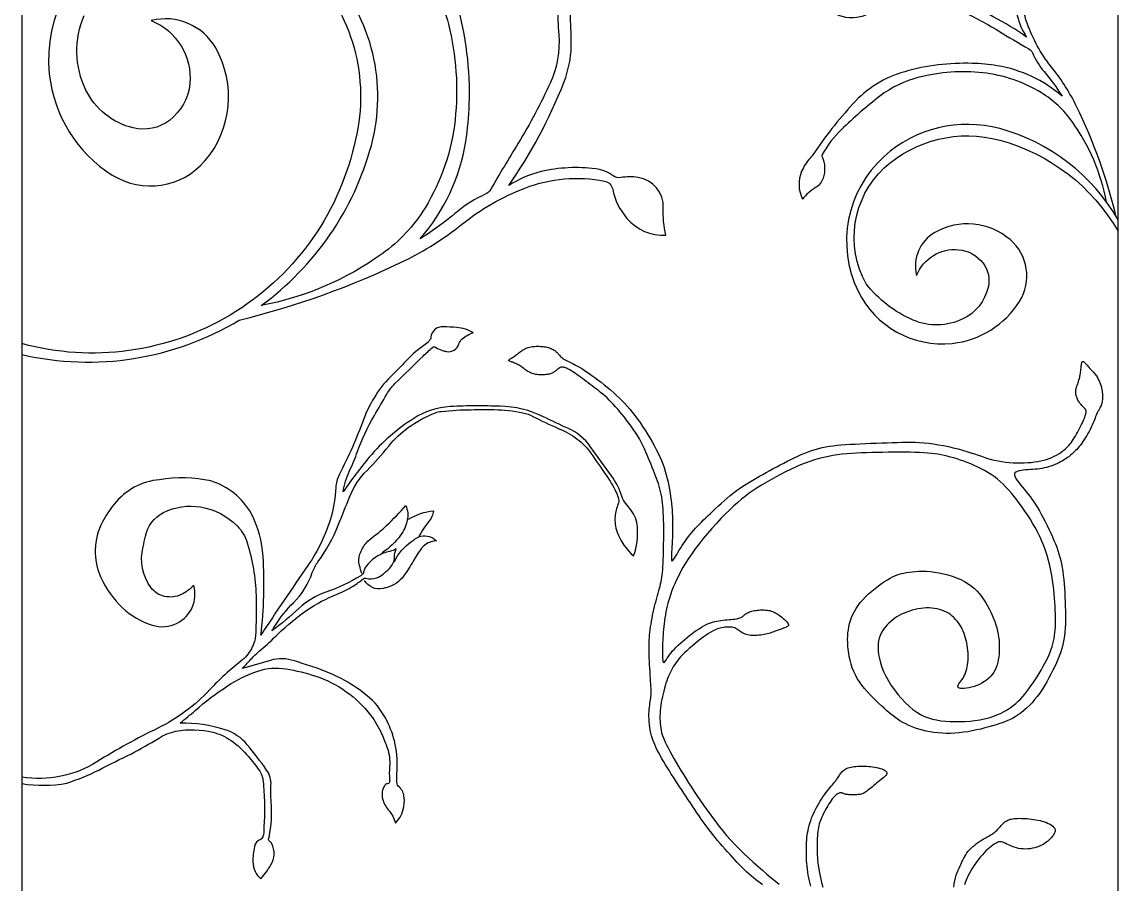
# Model space of a CAD drawing. Header units: millimetres. Extents: x 14385 to 129787, y 107826 to 186798.
# Drawn here: x 30829 to 31529, y 118406 to 118956 of the extents above; entities that cross this region are included whole.
import ezdxf

# ---------------------------------------------------------------- set-up
doc = ezdxf.new("R2010")
doc.units = ezdxf.units.MM
doc.header["$LTSCALE"] = 1000

msp = doc.modelspace()

# ---------------------------------------------------------------- linework, layer by layer
at = {"color": 252, "ltscale": 0.1}
msp.add_lwpolyline([(31528.71, 119784.86), (30828.71, 119784.86), (30828.71, 117984.86), (31528.71, 117984.86)], close=True, dxfattribs=at)
for points in [[(31166.17, 119041.51, 0.211052), (31158.59, 119014.36, 0.163418), (31169.96, 118991.85, -0.235293), (31172.46, 118984.53, 0.053568), (31171.53, 118948.2, -0.127609), (31166.22, 118917.72, -0.030886), (31145.6, 118878.89, 0.007179), (31128.2, 118849.57, -0.160302), (31124.55, 118846.29, 0.071697), (31106.64, 118835.14, -0.034706), (31083.01, 118817.88, 0.139456), (31112.1, 118879.93, 0.03279), (31114.41, 118903.99, 0.076492), (31106.45, 118968.63, 0.140957), (31075.59, 119018.36, 0.035244), (31026.79, 119056.63, -0.038664), (31023.67, 119059.11, 0.086672), (31011.02, 119067.33, 0.221831), (30984.21, 119066.44)], [(30967.54, 118765.96, 0.053703), (31073.17, 118803.99, 0.056036), (31109.36, 118826.92, -0.077374), (31149.97, 118850.3, -0.141553), (31200.73, 118854.71, -0.302668), (31205.98, 118849.49, 0.127658), (31215.08, 118830.86, 0.234006), (31240.01, 118820.25, -0.071904), (31238.28, 118837.58, 0.383441), (31222.23, 118857.07, 0.080891), (31211.13, 118856.95, -0.206571), (31206.24, 118858.12, 0.129923), (31195.16, 118862.59, 0.088731), (31160.22, 118860.77, 0.090902), (31139.64, 118851.83, 0.05805), (31174.75, 118917.64, 0.101313), (31179.53, 118945.1, 0.011371), (31177.49, 118983.82, -0.176456), (31179.3, 118990.25, 0.143119), (31184.91, 119006.16, 0.277935), (31166.17, 119041.51)], [(30896.29, 119013.31, 0.316035), (30846.21, 118923.06, 0.230091), (30886.43, 118858.6, 0.37252), (30945.62, 118867.7, 0.31512), (30952.45, 118939.74, 0.338837), (30911.33, 118957.2, -0.331589), (30935.93, 118916.97, -0.210988), (30922.88, 118893.5, -0.224138), (30899.77, 118888.66, -0.224394), (30869.58, 118912.87, -0.218352), (30868.47, 118960.55, -0.126222)], [(31527.55, 118832, 0.053703), (31502.2, 118902.42, 0.056036), (31486.91, 118926.55, -0.077374), (31471.32, 118953.62, -0.141553), (31468.38, 118987.46, -0.302668), (31471.86, 118990.96, 0.127658), (31484.28, 118997.03, 0.234006), (31491.36, 119013.65, -0.071904), (31479.8, 119012.49, 0.383441), (31466.81, 119001.8, 0.080891), (31466.89, 118994.4, -0.206571), (31466.11, 118991.13, 0.129923), (31463.13, 118983.75, 0.088731), (31464.34, 118960.46, 0.090902), (31470.31, 118946.74, 0.05805), (31426.43, 118970.15, 0.101313), (31408.12, 118973.33, 0.011371), (31382.31, 118971.97, -0.176456), (31378.02, 118973.18, 0.143119), (31367.42, 118976.92, 0.277935), (31343.85, 118964.42)], [(31014.28, 118988.28, -0.255461), (31040.84, 118877.56, -0.42517), (30828.71, 118750.93)], [(31082.93, 118992.42, -0.102736), (31101.07, 118954.96, -0.088647), (31105.32, 118893.79, -0.111345), (31086.14, 118837.66, -0.099954), (31058.73, 118808.25, -0.109004), (30981.5, 118775.23, 0.170397), (31051.86, 118877.56, 0.255461), (31025.3, 118988.28, 0.333348)], [(31343.85, 118964.42, 0.211052), (31361.95, 118959.37, 0.163418), (31376.96, 118966.95, -0.235293), (31381.84, 118968.62, 0.053568), (31406.05, 118968, -0.127609), (31426.38, 118964.45, -0.030886), (31452.26, 118950.71, 0.007179), (31471.81, 118939.11, -0.160302), (31474, 118936.68, 0.071697), (31481.43, 118924.73, -0.034706), (31492.93, 118908.98, 0.139456), (31451.57, 118928.38, 0.03279), (31435.53, 118929.92, 0.076492), (31392.43, 118924.61, 0.140957), (31359.28, 118904.04, 0.035244), (31333.77, 118871.5, -0.038664), (31332.12, 118869.42, 0.086672), (31326.64, 118860.99, 0.221831), (31327.23, 118843.12)], [(31521.37, 118841.31, 0.109004), (31499.35, 118892.8, 0.099954), (31479.75, 118911.07, 0.111345), (31442.33, 118923.86, 0.088647), (31401.55, 118921.03, 0.102736), (31376.57, 118908.93, 0.029474), (31352.09, 118887.69, 0.071664), (31339.82, 118871.68, 0.233503), (31339.74, 118870.25, -0.180556), (31340.41, 118856.69, -0.184276), (31335.54, 118850.57, 0.099029), (31327.23, 118843.12)], [(31528.71, 118830.04, 0.198228), (31453.15, 118888.22, 0.255461), (31379.34, 118870.51, 0.333348), (31362.65, 118784.5, 0.316035), (31422.82, 118751.11, 0.230091), (31465.79, 118777.93, 0.37252), (31459.72, 118817.39, 0.31512), (31411.69, 118821.94, 0.338837), (31400.06, 118794.53, -0.331589), (31426.88, 118810.93, -0.210988), (31442.52, 118802.23, -0.224138), (31445.75, 118786.83, -0.224394), (31429.61, 118766.7, -0.218352), (31397.82, 118765.95, -0.126222), (31367.79, 118789.15, -0.341791), (31379.34, 118863.16, -0.255461), (31453.15, 118880.87, -0.198228), (31528.71, 118822.69)], [(30828.71, 118743.94, 0.194516), (30967.54, 118765.96, 0.194516)], [(30828.71, 118469.98, 0.086269), (30857.33, 118470.25, 0.034558), (30877.86, 118478.63, -0.014668), (30898.63, 118488.99, 0.010878), (30915.94, 118498.84, -0.086972), (30927.08, 118503.48, -0.102697), (30950.65, 118502.74, -0.094523), (30962.27, 118497.48, -0.066262), (30973.42, 118487.19, -0.016677), (30980, 118478.71, -0.136045), (30982.76, 118471.28, -0.011781), (30983.61, 118457.55, -0.030487), (30983.32, 118444.71, 0.023947), (30983.1, 118438.48, -0.080627), (30982.82, 118436.66, -0.052038), (30982.22, 118435.28, -0.171361), (30981.08, 118434.3, 0.247773), (30977.24, 118429.83, 0.064168), (30976.26, 118419.72, 0.210654), (30981.31, 118409.16, 0.046353), (30987.65, 118417.99, 0.116975), (30989.7, 118424.65, 0.129672), (30988.34, 118431.59, 0.168822), (30986.83, 118433.1, -0.340464), (30986.22, 118434.3, -0.003698), (30986.53, 118435.81, 0.072916), (30987.91, 118458.23, -0.034746), (30987.76, 118468.83, 0.167919), (30984.99, 118478.56, 0.020138), (30972.64, 118494.77, 0.144328), (30958.49, 118504.31, 0.07872), (30929.75, 118508.63, 0.011234), (30939.37, 118516.63, -0.032493), (30960.04, 118532.39, -0.065627), (30979.29, 118541.82, -0.122939), (30997.37, 118543.26, -0.039279), (31016.34, 118538.54, -0.073706), (31035.86, 118528.65, -0.076366), (31051.33, 118513.68, -0.055943), (31058.42, 118501.78, -0.022804), (31062.04, 118492.74, -0.106293), (31063.5, 118480.89, 0.046736), (31063.54, 118472.37, -0.135567), (31063.2, 118470.42, -0.30084), (31062.15, 118469.78, 0.271201), (31060.36, 118468.83, 0.203309), (31059.06, 118460.18, 0.11504), (31062.82, 118452.98, -0.103198), (31067.33, 118444.79, 0.234051), (31072.7, 118462.01, 0.188108), (31069.02, 118468.29, -0.215256), (31068.25, 118469.77, -0.029757), (31068.31, 118478.9, 0.079335), (31066.59, 118497.29, 0.062014), (31060.82, 118511.94, 0.094923), (31049.24, 118526.02, 0.047307), (31035.01, 118535.73, 0.050488), (31013.91, 118544.73, -0.005678), (31002.79, 118548.33, 0.154008), (30987.35, 118548.63, -0.003331), (30969.49, 118543.51, -0.003581), (30975.77, 118550.14, -0.022911), (30981.24, 118555.33, 0.014992), (30992.37, 118565.58, -0.042476), (31010.75, 118580.72, -0.058249), (31029.98, 118590.93, 0.047298), (31040.25, 118596.09, 0.033581), (31046.6, 118600.7, -0.23716), (31048.28, 118601.09, 0.135513), (31055.12, 118601.31, 0.113782), (31059.56, 118603.9, -0.017691), (31062.3, 118606.31, 0.11291), (31065.84, 118610.85, 0.109277), (31066.62, 118614.38, -0.091494), (31067.63, 118619.82, -0.094805), (31063.71, 118618.25, 0.088986), (31055.56, 118615.1, 0.10007), (31048.16, 118608.26, 0.115802), (31047.04, 118605.57, -0.053384), (31046.76, 118604.57, -0.099779), (31046.03, 118603.45, -0.059263), (31045.06, 118602.67, -0.0592), (31022.87, 118592.22, 0.108109), (31005.75, 118582.02, -0.029142), (30988.29, 118567.47, -0.006557), (30990.56, 118571.11, -0.052548), (31002.12, 118585.49, 0.111806), (31014.12, 118604.67, -0.073845), (31017.78, 118611.62, 0.062592), (31030.7, 118634.92, 0.001018), (31037.89, 118652.95, -0.102518), (31049.09, 118669.97, 0.028416), (31062.92, 118685.45, -0.06982), (31075.6, 118697.48, -0.062571), (31092.79, 118706.75, -0.065368), (31096.52, 118707.66, -0.025747), (31115.62, 118708.75, -0.0026), (31130.22, 118708.76, -0.051566), (31148.68, 118706.76, -0.068341), (31154.96, 118704.48, 0.022291), (31171.26, 118696.83, -0.0593), (31183.36, 118690.01, -0.085106), (31192.02, 118681.06, 0.002301), (31201.75, 118666.96, -0.037471), (31208.03, 118656.35, -0.059792), (31209.73, 118651.51, -0.151067), (31209.5, 118648.57, 0.069083), (31207.53, 118640.58, 0.116055), (31208.8, 118630.62, 0.123376), (31219.35, 118615.34, 0.10361), (31221.78, 118633.86, 0.146067), (31217.61, 118644.75, 0.008283), (31214.36, 118648.83, -0.093297), (31211.81, 118653.46, 0.075332), (31205.21, 118666.54, 0.00368), (31191.64, 118685.33, 0.127563), (31177.74, 118696.68, -0.005032), (31161.72, 118704.24, 0.106875), (31134.03, 118710.95, 0.004803), (31118.97, 118711.18, 0.016582), (31102.13, 118710.72, 0.127422), (31078.96, 118703.2, 0.075386), (31050.55, 118678.38, 0.027995), (31033.87, 118656.27, -0.068905), (31037.92, 118669.7, 0.020224), (31043.02, 118682.08, -0.045393), (31053.8, 118704.94, 0.004149), (31061.67, 118718.6, -0.071211), (31066.9, 118725.38, 0.001068), (31084.91, 118742.97, -0.014185), (31090.86, 118748.48, -0.128606), (31091.51, 118748.81, -0.208404), (31093.11, 118748.48, 0.086831), (31097.23, 118746.53, 0.018725), (31099.93, 118745.9, 0.389476), (31107.8, 118750.73, -0.139733), (31109.69, 118753.77, -0.112051), (31116.93, 118757.85, 0.113918), (31106.43, 118761.21, 0.011619), (31097.62, 118761.73, 0.392994), (31089.86, 118755.02, -0.078793), (31089.54, 118753.87, -0.142051), (31087.13, 118751.04, 0.060463), (31074.01, 118739.91, -0.014016), (31065.49, 118731.21, 0.112861), (31047.06, 118702.95, -0.031049), (31031.26, 118667.08, 0.110316), (31029.12, 118658.97, -0.061383), (31026.1, 118640.29, -0.080897), (31011.36, 118609.34, 0.00625), (30981.23, 118564.67, 0.047865), (30982.73, 118615.05, 0.101628), (30975.24, 118642.26, 0.1952), (30949.39, 118663.23, 0.094025), (30916.5, 118664.04, 0.203671), (30887.66, 118648.45, 0.045636), (30880.17, 118637.07, 0.234658), (30879.1, 118601.64, 0.095148), (30892.98, 118582.21, 0.116536), (30911.99, 118571.11, 0.190922), (30927.8, 118572.39, 0.363825), (30938.39, 118596.45, -0.094873), (30930.39, 118590.67, -0.163642), (30919.84, 118589.48, -0.180395), (30911.34, 118594.92, -0.226806), (30906.06, 118621.11, 0.012916), (30907.59, 118627.91, -0.232628), (30919.16, 118643.05, -0.156801), (30942.82, 118646.62, -0.159656), (30966.13, 118634.54, -0.120674), (30972.6, 118623.66, -0.065002), (30978.23, 118590.1, -0.025658), (30977.83, 118563.95, -0.059638), (30977.23, 118560.76, -0.046766), (30975.27, 118556.1, -0.105195), (30968.57, 118548.16, 0.040817), (30948.69, 118529.95, -0.092955), (30915.57, 118505.4, 0.026383), (30876.56, 118483.82, -0.181172), (30828.71, 118474.15)], [(31045.85, 118604.19, -0.0129), (31044.24, 118609.29, -0.158492), (31044.49, 118616.46, -0.089723), (31048.63, 118623.58, -0.059461), (31053.35, 118627.93, 0.032798), (31061.59, 118634.75, 0.026119), (31073.78, 118647.56)], [(31073.78, 118647.56, -0.159018), (31074.83, 118638.14, -0.107678), (31070.56, 118628.55, -0.087095), (31058.86, 118617.35)], [(31075.66, 118638.89, -0.108292), (31091.57, 118644.15, -0.136462), (31088.41, 118637.16, 0.058788), (31082.03, 118627.38)], [(31066.55, 118611.52, -0.137398), (31077.45, 118624.53, 0.012196), (31080.11, 118626.44, -0.111501), (31083.53, 118628, -0.256398), (31093.43, 118624.96, 0.224266), (31083.98, 118620.27, 0.041548), (31078.55, 118612.07, -0.032167), (31072.45, 118602.5, -0.167274), (31062.06, 118595.26, -0.011291), (31059.3, 118594.54, -0.335268), (31047.53, 118599.74)]]:
    msp.add_lwpolyline(points, format="xyb", dxfattribs=at)
for points in [[(31301.69, 118405.38), (31300.3, 118406.39), (31298.87, 118407.45), (31297.42, 118408.57), (31295.95, 118409.74), (31294.46, 118410.97), (31292.97, 118412.26), (31291.48, 118413.62), (31289.99, 118415.04), (31288.49, 118416.52), (31286.99, 118418.05), (31285.49, 118419.63), (31283.97, 118421.26), (31282.44, 118422.92), (31280.89, 118424.62), (31279.33, 118426.35), (31277.75, 118428.11), (31276.17, 118429.91), (31274.59, 118431.73), (31273.01, 118433.58), (31271.45, 118435.45), (31269.9, 118437.36), (31268.38, 118439.29), (31266.89, 118441.25), (31265.42, 118443.24), (31263.98, 118445.24), (31262.55, 118447.27), (31261.14, 118449.31), (31259.74, 118451.36), (31258.35, 118453.42), (31256.96, 118455.5), (31255.57, 118457.57), (31254.19, 118459.65), (31252.81, 118461.73), (31251.43, 118463.8), (31250.06, 118465.87), (31248.71, 118467.93), (31247.36, 118469.98), (31246.03, 118472.01), (31244.72, 118474.03), (31243.42, 118476.03), (31242.15, 118478.02), (31240.92, 118479.98), (31239.72, 118481.93), (31238.56, 118483.85), (31237.46, 118485.76), (31236.4, 118487.64), (31235.4, 118489.51), (31234.46, 118491.35), (31233.59, 118493.18), (31232.79, 118495.01), (31232.06, 118496.82), (31231.41, 118498.63), (31230.84, 118500.43), (31230.36, 118502.24), (31229.96, 118504.05), (31229.65, 118505.86), (31229.42, 118507.65), (31229.26, 118509.4), (31229.16, 118511.12), (31229.13, 118512.79), (31229.14, 118514.39), (31229.21, 118515.92), (31229.32, 118517.36), (31229.46, 118518.72), (31229.62, 118520.01), (31229.79, 118521.24), (31229.96, 118522.4), (31230.13, 118523.51), (31230.27, 118524.58), (31230.38, 118525.6), (31230.46, 118526.6), (31230.5, 118527.6), (31230.51, 118528.62), (31230.49, 118529.71), (31230.44, 118530.89), (31230.37, 118532.19), (31230.28, 118533.65), (31230.17, 118535.3), (31230.06, 118537.16), (31229.93, 118539.18), (31229.81, 118541.34), (31229.68, 118543.58), (31229.56, 118545.86), (31229.45, 118548.13), (31229.36, 118550.35), (31229.28, 118552.48), (31229.23, 118554.47), (31229.2, 118556.35), (31229.21, 118558.13), (31229.24, 118559.84), (31229.3, 118561.51), (31229.4, 118563.16), (31229.54, 118564.82), (31229.71, 118566.5), (31229.92, 118568.24), (31230.17, 118570.02), (31230.45, 118571.84), (31230.77, 118573.68), (31231.11, 118575.54), (31231.49, 118577.42), (31231.88, 118579.29), (31232.3, 118581.15), (31232.74, 118583), (31233.2, 118584.82), (31233.66, 118586.6), (31234.12, 118588.34), (31234.57, 118590.03), (31235.01, 118591.67), (31235.43, 118593.23), (31235.83, 118594.72), (31236.2, 118596.13), (31236.53, 118597.49), (31236.84, 118598.83), (31237.12, 118600.2), (31237.36, 118601.62), (31237.58, 118603.13), (31237.77, 118604.77), (31237.94, 118606.57), (31238.08, 118608.56), (31238.19, 118610.71), (31238.29, 118613.01), (31238.36, 118615.42), (31238.42, 118617.93), (31238.47, 118620.5), (31238.5, 118623.1), (31238.53, 118625.71), (31238.55, 118628.31), (31238.56, 118630.89), (31238.55, 118633.42), (31238.53, 118635.91), (31238.48, 118638.33), (31238.41, 118640.69), (31238.31, 118642.96), (31238.17, 118645.15), (31238, 118647.23), (31237.79, 118649.22), (31237.54, 118651.13), (31237.25, 118652.97), (31236.91, 118654.75), (31236.53, 118656.49), (31236.11, 118658.19), (31235.64, 118659.86), (31235.12, 118661.52), (31234.56, 118663.18), (31233.96, 118664.84), (31233.32, 118666.52), (31232.64, 118668.24), (31231.94, 118669.99), (31231.2, 118671.79), (31230.45, 118673.66), (31229.67, 118675.59), (31228.86, 118677.58), (31228.02, 118679.63), (31227.14, 118681.7), (31226.2, 118683.81), (31225.2, 118685.92), (31224.13, 118688.03), (31222.99, 118690.14), (31221.77, 118692.21), (31220.48, 118694.26), (31219.13, 118696.27), (31217.74, 118698.25), (31216.32, 118700.18), (31214.88, 118702.06), (31213.43, 118703.88), (31212, 118705.65), (31210.58, 118707.36), (31209.18, 118709), (31207.8, 118710.57), (31206.43, 118712.09), (31205.07, 118713.54), (31203.71, 118714.92), (31202.35, 118716.24), (31201, 118717.49), (31199.64, 118718.69), (31198.28, 118719.82), (31196.92, 118720.9), (31195.56, 118721.95), (31194.22, 118722.95), (31192.9, 118723.93), (31191.59, 118724.89), (31190.31, 118725.84), (31189.05, 118726.78), (31187.82, 118727.71), (31186.63, 118728.61), (31185.47, 118729.49), (31184.35, 118730.32), (31183.27, 118731.11), (31182.24, 118731.85), (31181.26, 118732.52), (31180.33, 118733.12), (31179.45, 118733.66), (31178.63, 118734.13), (31177.85, 118734.53), (31177.14, 118734.88), (31176.47, 118735.18), (31175.86, 118735.43), (31175.31, 118735.62), (31174.81, 118735.78), (31174.36, 118735.89), (31173.95, 118735.95), (31173.56, 118735.97), (31173.2, 118735.94), (31172.86, 118735.87), (31172.52, 118735.75), (31172.18, 118735.58), (31171.84, 118735.37), (31171.48, 118735.11), (31171.11, 118734.83), (31170.73, 118734.52), (31170.35, 118734.2), (31169.95, 118733.87), (31169.54, 118733.54), (31169.12, 118733.22), (31168.69, 118732.92), (31168.25, 118732.64), (31167.79, 118732.37), (31167.3, 118732.13), (31166.77, 118731.91), (31166.21, 118731.71), (31165.61, 118731.53), (31164.96, 118731.37), (31164.25, 118731.24), (31163.51, 118731.14), (31162.72, 118731.06), (31161.91, 118731), (31161.08, 118730.98), (31160.24, 118730.98), (31159.39, 118731.01), (31158.56, 118731.08), (31157.74, 118731.17), (31156.93, 118731.3), (31156.15, 118731.46), (31155.38, 118731.66), (31154.62, 118731.89), (31153.89, 118732.16), (31153.17, 118732.47), (31152.48, 118732.82), (31151.8, 118733.2), (31151.14, 118733.62), (31150.5, 118734.06), (31149.87, 118734.51), (31149.25, 118734.97), (31148.64, 118735.43), (31148.04, 118735.88), (31147.44, 118736.3), (31146.84, 118736.7), (31146.25, 118737.08), (31145.66, 118737.42), (31145.07, 118737.74), (31144.48, 118738.04), (31143.89, 118738.31), (31143.3, 118738.56), (31142.72, 118738.79), (31142.14, 118738.99), (31141.58, 118739.18), (31141.06, 118739.36), (31140.6, 118739.53), (31140.2, 118739.69), (31139.89, 118739.86), (31139.69, 118740.04), (31139.62, 118740.23), (31139.68, 118740.44), (31139.86, 118740.67), (31140.15, 118740.92), (31140.54, 118741.19), (31140.99, 118741.48), (31141.51, 118741.8), (31142.06, 118742.15), (31142.64, 118742.53), (31143.22, 118742.93), (31143.81, 118743.36), (31144.41, 118743.8), (31145.01, 118744.26), (31145.61, 118744.72), (31146.22, 118745.18), (31146.83, 118745.64), (31147.44, 118746.07), (31148.06, 118746.49), (31148.68, 118746.89), (31149.31, 118747.27), (31149.96, 118747.61), (31150.64, 118747.93), (31151.34, 118748.22), (31152.07, 118748.47), (31152.84, 118748.69), (31153.65, 118748.87), (31154.49, 118749.01), (31155.36, 118749.12), (31156.25, 118749.2), (31157.15, 118749.24), (31158.06, 118749.26), (31158.96, 118749.24), (31159.86, 118749.2), (31160.73, 118749.13), (31161.59, 118749.04), (31162.42, 118748.92), (31163.22, 118748.78), (31164, 118748.61), (31164.75, 118748.42), (31165.47, 118748.22), (31166.15, 118747.99), (31166.79, 118747.74), (31167.4, 118747.47), (31167.97, 118747.18), (31168.51, 118746.86), (31169.03, 118746.52), (31169.52, 118746.16), (31169.98, 118745.77), (31170.42, 118745.35), (31170.84, 118744.91), (31171.25, 118744.45), (31171.66, 118743.97), (31172.07, 118743.49), (31172.5, 118743.01), (31172.95, 118742.54), (31173.43, 118742.08), (31173.95, 118741.66), (31174.52, 118741.26), (31175.13, 118740.88), (31175.8, 118740.51), (31176.53, 118740.14), (31177.32, 118739.75), (31178.17, 118739.35), (31179.09, 118738.91), (31180.08, 118738.42), (31181.14, 118737.88), (31182.27, 118737.27), (31183.49, 118736.59), (31184.79, 118735.84), (31186.18, 118734.99), (31187.67, 118734.05), (31189.25, 118733.01), (31190.94, 118731.86), (31192.73, 118730.6), (31194.61, 118729.23), (31196.55, 118727.77), (31198.53, 118726.25), (31200.52, 118724.66), (31202.52, 118723.03), (31204.49, 118721.37), (31206.41, 118719.69), (31208.26, 118718.01), (31210.06, 118716.32), (31211.8, 118714.59), (31213.51, 118712.82), (31215.18, 118710.99), (31216.84, 118709.09), (31218.49, 118707.1), (31220.14, 118705), (31221.79, 118702.79), (31223.45, 118700.49), (31225.09, 118698.1), (31226.7, 118695.66), (31228.26, 118693.19), (31229.77, 118690.71), (31231.21, 118688.23), (31232.56, 118685.78), (31233.82, 118683.38), (31234.98, 118681.02), (31236.06, 118678.69), (31237.04, 118676.39), (31237.95, 118674.09), (31238.77, 118671.79), (31239.52, 118669.48), (31240.2, 118667.15), (31240.81, 118664.8), (31241.36, 118662.43), (31241.85, 118660.06), (31242.28, 118657.7), (31242.66, 118655.38), (31242.99, 118653.1), (31243.27, 118650.88), (31243.52, 118648.74), (31243.72, 118646.68), (31243.89, 118644.69), (31244.02, 118642.75), (31244.13, 118640.85), (31244.2, 118638.96), (31244.24, 118637.06), (31244.25, 118635.14), (31244.24, 118633.18), (31244.2, 118631.16), (31244.14, 118629.1), (31244.07, 118627.05), (31243.98, 118625.01), (31243.88, 118623.04), (31243.79, 118621.15), (31243.69, 118619.37), (31243.6, 118617.75), (31243.51, 118616.29), (31243.45, 118615.03), (31243.43, 118613.98), (31243.46, 118613.16), (31243.55, 118612.58), (31243.71, 118612.27), (31243.97, 118612.23), (31244.33, 118612.49), (31244.81, 118613.05), (31245.39, 118613.87), (31246.07, 118614.93), (31246.83, 118616.16), (31247.65, 118617.53), (31248.53, 118618.99), (31249.45, 118620.49), (31250.41, 118622.01), (31251.38, 118623.49), (31252.38, 118624.93), (31253.39, 118626.34), (31254.44, 118627.73), (31255.51, 118629.09), (31256.61, 118630.42), (31257.74, 118631.75), (31258.92, 118633.06), (31260.13, 118634.36), (31261.38, 118635.67), (31262.68, 118636.98), (31264.03, 118638.32), (31265.44, 118639.69), (31266.91, 118641.09), (31268.44, 118642.55), (31270.04, 118644.06), (31271.72, 118645.64), (31273.45, 118647.27), (31275.26, 118648.93), (31277.11, 118650.6), (31279.01, 118652.27), (31280.96, 118653.91), (31282.94, 118655.51), (31284.96, 118657.04), (31287, 118658.51), (31289.06, 118659.9), (31291.15, 118661.23), (31293.25, 118662.52), (31295.38, 118663.77), (31297.53, 118665), (31299.69, 118666.21), (31301.87, 118667.43), (31304.07, 118668.65), (31306.28, 118669.87), (31308.51, 118671.09), (31310.74, 118672.3), (31312.97, 118673.5), (31315.21, 118674.68), (31317.45, 118675.83), (31319.69, 118676.95), (31321.92, 118678.02), (31324.15, 118679.06), (31326.38, 118680.04), (31328.6, 118680.97), (31330.83, 118681.83), (31333.05, 118682.62), (31335.28, 118683.34), (31337.51, 118683.97), (31339.75, 118684.52), (31342.02, 118684.98), (31344.34, 118685.38), (31346.74, 118685.72), (31349.24, 118686), (31351.87, 118686.24), (31354.65, 118686.45), (31357.6, 118686.64), (31360.74, 118686.81), (31364.04, 118686.97), (31367.45, 118687.12), (31370.91, 118687.26), (31374.4, 118687.39), (31377.86, 118687.52), (31381.25, 118687.63), (31384.51, 118687.74), (31387.63, 118687.85), (31390.62, 118687.93), (31393.51, 118687.99), (31396.35, 118688), (31399.16, 118687.95), (31401.99, 118687.83), (31404.86, 118687.62), (31407.82, 118687.32), (31410.88, 118686.91), (31414.02, 118686.4), (31417.2, 118685.81), (31420.37, 118685.15), (31423.49, 118684.43), (31426.53, 118683.67), (31429.43, 118682.88), (31432.17, 118682.08), (31434.71, 118681.28), (31437.08, 118680.48), (31439.32, 118679.71), (31441.46, 118678.96), (31443.55, 118678.25), (31445.62, 118677.59), (31447.71, 118676.99), (31449.87, 118676.45), (31452.12, 118675.99), (31454.45, 118675.6), (31456.83, 118675.28), (31459.25, 118675.04), (31461.69, 118674.88), (31464.11, 118674.78), (31466.5, 118674.76), (31468.84, 118674.8), (31471.11, 118674.92), (31473.3, 118675.1), (31475.41, 118675.35), (31477.44, 118675.67), (31479.4, 118676.06), (31481.27, 118676.52), (31483.06, 118677.04), (31484.77, 118677.64), (31486.4, 118678.29), (31487.95, 118679.01), (31489.41, 118679.77), (31490.78, 118680.58), (31492.07, 118681.42), (31493.27, 118682.28), (31494.38, 118683.16), (31495.4, 118684.05), (31496.33, 118684.93), (31497.18, 118685.83), (31497.97, 118686.74), (31498.71, 118687.68), (31499.41, 118688.64), (31500.09, 118689.66), (31500.76, 118690.72), (31501.43, 118691.84), (31502.12, 118693.03), (31502.81, 118694.26), (31503.5, 118695.52), (31504.17, 118696.78), (31504.81, 118698.02), (31505.42, 118699.23), (31505.97, 118700.38), (31506.46, 118701.44), (31506.88, 118702.41), (31507.23, 118703.28), (31507.52, 118704.06), (31507.76, 118704.76), (31507.95, 118705.38), (31508.09, 118705.93), (31508.2, 118706.42), (31508.27, 118706.84), (31508.32, 118707.22), (31508.34, 118707.56), (31508.33, 118707.87), (31508.27, 118708.16), (31508.17, 118708.44), (31508.02, 118708.73), (31507.82, 118709.04), (31507.56, 118709.37), (31507.23, 118709.73), (31506.85, 118710.13), (31506.44, 118710.57), (31505.99, 118711.03), (31505.53, 118711.52), (31505.06, 118712.04), (31504.61, 118712.57), (31504.17, 118713.13), (31503.77, 118713.7), (31503.4, 118714.28), (31503.07, 118714.87), (31502.77, 118715.47), (31502.51, 118716.06), (31502.28, 118716.66), (31502.09, 118717.25), (31501.94, 118717.84), (31501.82, 118718.41), (31501.74, 118718.98), (31501.7, 118719.53), (31501.69, 118720.08), (31501.71, 118720.62), (31501.76, 118721.16), (31501.83, 118721.69), (31501.94, 118722.22), (31502.06, 118722.74), (31502.21, 118723.27), (31502.38, 118723.8), (31502.56, 118724.33), (31502.75, 118724.86), (31502.94, 118725.4), (31503.14, 118725.95), (31503.34, 118726.51), (31503.54, 118727.08), (31503.73, 118727.66), (31503.91, 118728.27), (31504.08, 118728.91), (31504.24, 118729.57), (31504.39, 118730.27), (31504.53, 118731), (31504.66, 118731.79), (31504.77, 118732.61), (31504.86, 118733.47), (31504.95, 118734.33), (31505.04, 118735.18), (31505.12, 118736.01), (31505.2, 118736.78), (31505.3, 118737.48), (31505.4, 118738.1), (31505.51, 118738.61), (31505.64, 118739.01), (31505.79, 118739.3), (31505.97, 118739.49), (31506.16, 118739.58), (31506.39, 118739.56), (31506.65, 118739.45), (31506.94, 118739.24), (31507.28, 118738.94), (31507.64, 118738.55), (31508.03, 118738.11), (31508.45, 118737.62), (31508.88, 118737.1), (31509.32, 118736.56), (31509.78, 118736.03), (31510.23, 118735.53), (31510.69, 118735.05), (31511.14, 118734.61), (31511.58, 118734.18), (31512.03, 118733.76), (31512.46, 118733.34), (31512.89, 118732.9), (31513.32, 118732.45), (31513.73, 118731.96), (31514.14, 118731.43), (31514.53, 118730.87), (31514.92, 118730.28), (31515.28, 118729.67), (31515.63, 118729.05), (31515.97, 118728.43), (31516.28, 118727.82), (31516.57, 118727.22), (31516.83, 118726.64), (31517.07, 118726.07), (31517.3, 118725.51), (31517.5, 118724.93), (31517.69, 118724.33), (31517.87, 118723.71), (31518.03, 118723.04), (31518.19, 118722.32), (31518.33, 118721.54), (31518.47, 118720.71), (31518.59, 118719.84), (31518.68, 118718.95), (31518.75, 118718.04), (31518.78, 118717.13), (31518.77, 118716.23), (31518.71, 118715.34), (31518.61, 118714.5), (31518.46, 118713.68), (31518.27, 118712.91), (31518.06, 118712.19), (31517.82, 118711.5), (31517.57, 118710.87), (31517.32, 118710.3), (31517.07, 118709.78), (31516.82, 118709.31), (31516.58, 118708.89), (31516.34, 118708.48), (31516.1, 118708.06), (31515.85, 118707.62), (31515.59, 118707.13), (31515.31, 118706.57), (31515.02, 118705.92), (31514.7, 118705.16), (31514.36, 118704.3), (31513.99, 118703.34), (31513.58, 118702.3), (31513.13, 118701.18), (31512.64, 118700), (31512.11, 118698.77), (31511.52, 118697.49), (31510.87, 118696.18), (31510.18, 118694.85), (31509.45, 118693.51), (31508.69, 118692.19), (31507.9, 118690.88), (31507.09, 118689.62), (31506.28, 118688.41), (31505.46, 118687.26), (31504.65, 118686.19), (31503.85, 118685.2), (31503.06, 118684.27), (31502.28, 118683.41), (31501.51, 118682.61), (31500.75, 118681.86), (31500.02, 118681.16), (31499.29, 118680.49), (31498.58, 118679.87), (31497.88, 118679.27), (31497.17, 118678.7), (31496.43, 118678.14), (31495.66, 118677.59), (31494.84, 118677.05), (31493.96, 118676.5), (31493, 118675.95), (31491.96, 118675.38), (31490.84, 118674.81), (31489.64, 118674.24), (31488.39, 118673.69), (31487.08, 118673.16), (31485.74, 118672.67), (31484.36, 118672.22), (31482.95, 118671.83), (31481.54, 118671.51), (31480.1, 118671.24), (31478.66, 118671.02), (31477.2, 118670.84), (31475.73, 118670.7), (31474.24, 118670.57), (31472.73, 118670.46), (31471.21, 118670.36), (31469.69, 118670.24), (31468.19, 118670.11), (31466.77, 118669.93), (31465.48, 118669.68), (31464.36, 118669.35), (31463.47, 118668.92), (31462.84, 118668.37), (31462.52, 118667.68), (31462.55, 118666.83), (31462.89, 118665.83), (31463.51, 118664.71), (31464.33, 118663.49), (31465.33, 118662.17), (31466.46, 118660.78), (31467.65, 118659.35), (31468.88, 118657.87), (31470.09, 118656.38), (31471.29, 118654.85), (31472.48, 118653.28), (31473.66, 118651.64), (31474.85, 118649.92), (31476.04, 118648.11), (31477.24, 118646.18), (31478.46, 118644.13), (31479.69, 118641.95), (31480.94, 118639.65), (31482.18, 118637.27), (31483.39, 118634.84), (31484.58, 118632.39), (31485.71, 118629.96), (31486.79, 118627.56), (31487.79, 118625.24), (31488.7, 118623.02), (31489.53, 118620.87), (31490.28, 118618.77), (31490.95, 118616.68), (31491.56, 118614.58), (31492.1, 118612.44), (31492.58, 118610.23), (31493, 118607.92), (31493.38, 118605.49), (31493.71, 118602.95), (31493.99, 118600.31), (31494.24, 118597.58), (31494.45, 118594.8), (31494.63, 118591.95), (31494.78, 118589.08), (31494.91, 118586.18), (31495.01, 118583.28), (31495.08, 118580.39), (31495.12, 118577.53), (31495.11, 118574.72), (31495.05, 118571.98), (31494.93, 118569.32), (31494.74, 118566.76), (31494.48, 118564.32), (31494.14, 118562.01), (31493.72, 118559.81), (31493.2, 118557.68), (31492.61, 118555.59), (31491.92, 118553.52), (31491.14, 118551.43), (31490.27, 118549.29), (31489.3, 118547.07), (31488.24, 118544.75), (31487.09, 118542.35), (31485.86, 118539.9), (31484.55, 118537.42), (31483.17, 118534.94), (31481.72, 118532.49), (31480.22, 118530.11), (31478.67, 118527.81), (31477.08, 118525.63), (31475.44, 118523.57), (31473.77, 118521.63), (31472.06, 118519.81), (31470.32, 118518.12), (31468.55, 118516.56), (31466.75, 118515.13), (31464.93, 118513.83), (31463.09, 118512.67), (31461.21, 118511.62), (31459.29, 118510.68), (31457.31, 118509.82), (31455.26, 118509.03), (31453.14, 118508.28), (31450.91, 118507.57), (31448.59, 118506.87), (31446.15, 118506.17), (31443.61, 118505.48), (31440.98, 118504.82), (31438.29, 118504.19), (31435.55, 118503.62), (31432.77, 118503.12), (31429.98, 118502.7), (31427.19, 118502.38), (31424.42, 118502.16), (31421.67, 118502.05), (31418.95, 118502.05), (31416.28, 118502.14), (31413.65, 118502.34), (31411.08, 118502.63), (31408.57, 118503.01), (31406.13, 118503.48), (31403.78, 118504.04), (31401.49, 118504.67), (31399.29, 118505.4), (31397.16, 118506.19), (31395.1, 118507.07), (31393.12, 118508.02), (31391.22, 118509.04), (31389.38, 118510.14), (31387.62, 118511.3), (31385.9, 118512.53), (31384.23, 118513.83), (31382.58, 118515.19), (31380.93, 118516.63), (31379.26, 118518.14), (31377.57, 118519.72), (31375.82, 118521.37), (31374.03, 118523.09), (31372.19, 118524.88), (31370.36, 118526.75), (31368.54, 118528.68), (31366.79, 118530.68), (31365.13, 118532.74), (31363.58, 118534.87), (31362.18, 118537.07), (31360.95, 118539.33), (31359.89, 118541.63), (31358.99, 118543.97), (31358.23, 118546.33), (31357.6, 118548.68), (31357.09, 118551.02), (31356.69, 118553.34), (31356.39, 118555.61), (31356.17, 118557.82), (31356.05, 118559.97), (31356.01, 118562.08), (31356.07, 118564.15), (31356.23, 118566.18), (31356.48, 118568.18), (31356.84, 118570.16), (31357.3, 118572.12), (31357.87, 118574.07), (31358.56, 118576.01), (31359.37, 118577.93), (31360.32, 118579.85), (31361.42, 118581.76), (31362.68, 118583.65), (31364.11, 118585.54), (31365.72, 118587.41), (31367.5, 118589.27), (31369.43, 118591.1), (31371.46, 118592.87), (31373.54, 118594.57), (31375.63, 118596.17), (31377.68, 118597.65), (31379.64, 118598.99), (31381.48, 118600.16), (31383.15, 118601.15), (31384.7, 118601.99), (31386.15, 118602.67), (31387.55, 118603.24), (31388.95, 118603.71), (31390.38, 118604.1), (31391.88, 118604.43), (31393.51, 118604.72), (31395.29, 118605), (31397.22, 118605.24), (31399.29, 118605.44), (31401.5, 118605.57), (31403.84, 118605.61), (31406.31, 118605.55), (31408.88, 118605.38), (31411.56, 118605.07), (31414.32, 118604.61), (31417.15, 118604), (31419.99, 118603.25), (31422.81, 118602.36), (31425.56, 118601.34), (31428.21, 118600.2), (31430.71, 118598.94), (31433.03, 118597.57), (31435.13, 118596.09), (31437.03, 118594.52), (31438.75, 118592.85), (31440.31, 118591.11), (31441.72, 118589.3), (31443.01, 118587.42), (31444.21, 118585.5), (31445.33, 118583.53), (31446.38, 118581.53), (31447.38, 118579.51), (31448.3, 118577.48), (31449.15, 118575.43), (31449.93, 118573.39), (31450.62, 118571.36), (31451.22, 118569.35), (31451.72, 118567.36), (31452.13, 118565.41), (31452.44, 118563.49), (31452.67, 118561.61), (31452.81, 118559.75), (31452.88, 118557.92), (31452.87, 118556.11), (31452.8, 118554.33), (31452.68, 118552.56), (31452.49, 118550.82), (31452.24, 118549.1), (31451.9, 118547.41), (31451.47, 118545.77), (31450.93, 118544.18), (31450.27, 118542.64), (31449.47, 118541.17), (31448.53, 118539.78), (31447.42, 118538.46), (31446.17, 118537.24), (31444.79, 118536.1), (31443.31, 118535.06), (31441.75, 118534.12), (31440.12, 118533.28), (31438.45, 118532.55), (31436.76, 118531.94), (31435.07, 118531.44), (31433.41, 118531.06), (31431.83, 118530.8), (31430.38, 118530.66), (31429.09, 118530.63), (31428, 118530.72), (31427.15, 118530.93), (31426.59, 118531.25), (31426.35, 118531.7), (31426.39, 118532.25), (31426.65, 118532.9), (31427.09, 118533.64), (31427.67, 118534.47), (31428.32, 118535.36), (31429.01, 118536.33), (31429.68, 118537.34), (31430.29, 118538.41), (31430.83, 118539.52), (31431.31, 118540.68), (31431.72, 118541.89), (31432.07, 118543.16), (31432.36, 118544.47), (31432.59, 118545.85), (31432.76, 118547.27), (31432.88, 118548.75), (31432.93, 118550.28), (31432.93, 118551.85), (31432.88, 118553.44), (31432.76, 118555.04), (31432.59, 118556.65), (31432.36, 118558.25), (31432.08, 118559.83), (31431.73, 118561.38), (31431.33, 118562.91), (31430.87, 118564.4), (31430.35, 118565.85), (31429.77, 118567.27), (31429.13, 118568.65), (31428.43, 118569.99), (31427.66, 118571.28), (31426.83, 118572.53), (31425.93, 118573.72), (31424.97, 118574.86), (31423.93, 118575.93), (31422.83, 118576.93), (31421.66, 118577.86), (31420.41, 118578.7), (31419.09, 118579.46), (31417.7, 118580.13), (31416.24, 118580.7), (31414.71, 118581.18), (31413.13, 118581.56), (31411.49, 118581.85), (31409.8, 118582.04), (31408.07, 118582.13), (31406.3, 118582.12), (31404.5, 118582.02), (31402.69, 118581.82), (31400.86, 118581.52), (31399.04, 118581.14), (31397.25, 118580.68), (31395.48, 118580.14), (31393.76, 118579.53), (31392.1, 118578.85), (31390.51, 118578.11), (31388.99, 118577.3), (31387.53, 118576.43), (31386.15, 118575.51), (31384.83, 118574.53), (31383.57, 118573.5), (31382.38, 118572.41), (31381.25, 118571.28), (31380.18, 118570.1), (31379.19, 118568.86), (31378.28, 118567.53), (31377.48, 118566.12), (31376.79, 118564.59), (31376.23, 118562.93), (31375.81, 118561.14), (31375.54, 118559.18), (31375.44, 118557.06), (31375.52, 118554.77), (31375.79, 118552.34), (31376.26, 118549.79), (31376.94, 118547.12), (31377.85, 118544.36), (31378.99, 118541.51), (31380.37, 118538.6), (31382.01, 118535.64), (31383.87, 118532.68), (31385.91, 118529.76), (31388.11, 118526.92), (31390.43, 118524.22), (31392.83, 118521.69), (31395.27, 118519.37), (31397.74, 118517.33), (31400.18, 118515.58), (31402.63, 118514.12), (31405.1, 118512.91), (31407.61, 118511.94), (31410.17, 118511.17), (31412.82, 118510.58), (31415.57, 118510.14), (31418.45, 118509.83), (31421.45, 118509.63), (31424.57, 118509.52), (31427.74, 118509.53), (31430.95, 118509.64), (31434.16, 118509.87), (31437.31, 118510.22), (31440.39, 118510.69), (31443.35, 118511.28), (31446.15, 118512), (31448.81, 118512.83), (31451.31, 118513.78), (31453.66, 118514.82), (31455.88, 118515.94), (31457.95, 118517.14), (31459.89, 118518.41), (31461.7, 118519.73), (31463.38, 118521.09), (31464.95, 118522.5), (31466.43, 118523.97), (31467.83, 118525.5), (31469.18, 118527.09), (31470.5, 118528.75), (31471.79, 118530.49), (31473.08, 118532.32), (31474.39, 118534.23), (31475.7, 118536.21), (31477, 118538.24), (31478.27, 118540.3), (31479.5, 118542.36), (31480.69, 118544.42), (31481.8, 118546.44), (31482.83, 118548.41), (31483.77, 118550.32), (31484.61, 118552.17), (31485.37, 118553.97), (31486.03, 118555.73), (31486.62, 118557.48), (31487.12, 118559.21), (31487.54, 118560.94), (31487.89, 118562.68), (31488.17, 118564.45), (31488.39, 118566.26), (31488.54, 118568.11), (31488.65, 118570.01), (31488.7, 118571.99), (31488.72, 118574.04), (31488.7, 118576.18), (31488.66, 118578.41), (31488.59, 118580.76), (31488.49, 118583.2), (31488.36, 118585.75), (31488.18, 118588.4), (31487.95, 118591.14), (31487.66, 118593.96), (31487.3, 118596.87), (31486.87, 118599.87), (31486.36, 118602.93), (31485.76, 118606.06), (31485.07, 118609.22), (31484.28, 118612.39), (31483.39, 118615.57), (31482.39, 118618.72), (31481.28, 118621.83), (31480.06, 118624.88), (31478.71, 118627.85), (31477.27, 118630.74), (31475.73, 118633.55), (31474.13, 118636.28), (31472.48, 118638.94), (31470.79, 118641.52), (31469.08, 118644.02), (31467.38, 118646.45), (31465.69, 118648.81), (31464, 118651.1), (31462.32, 118653.3), (31460.61, 118655.42), (31458.89, 118657.44), (31457.13, 118659.36), (31455.33, 118661.19), (31453.48, 118662.9), (31451.56, 118664.5), (31449.58, 118666), (31447.56, 118667.4), (31445.48, 118668.7), (31443.37, 118669.92), (31441.22, 118671.06), (31439.05, 118672.13), (31436.86, 118673.14), (31434.65, 118674.08), (31432.44, 118674.97), (31430.24, 118675.8), (31428.05, 118676.57), (31425.88, 118677.27), (31423.74, 118677.92), (31421.65, 118678.51), (31419.61, 118679.04), (31417.62, 118679.51), (31415.65, 118679.93), (31413.66, 118680.28), (31411.61, 118680.59), (31409.45, 118680.85), (31407.16, 118681.06), (31404.68, 118681.23), (31401.97, 118681.36), (31399.02, 118681.46), (31395.85, 118681.52), (31392.5, 118681.56), (31389.03, 118681.57), (31385.48, 118681.56), (31381.89, 118681.53), (31378.31, 118681.48), (31374.8, 118681.43), (31371.38, 118681.37), (31368.05, 118681.29), (31364.81, 118681.18), (31361.64, 118681.04), (31358.54, 118680.86), (31355.5, 118680.62), (31352.5, 118680.32), (31349.55, 118679.94), (31346.62, 118679.49), (31343.71, 118678.94), (31340.8, 118678.3), (31337.88, 118677.56), (31334.94, 118676.71), (31331.96, 118675.74), (31328.94, 118674.65), (31325.86, 118673.43), (31322.71, 118672.08), (31319.53, 118670.62), (31316.32, 118669.06), (31313.13, 118667.42), (31309.98, 118665.73), (31306.9, 118664.01), (31303.91, 118662.28), (31301.05, 118660.55), (31298.34, 118658.85), (31295.74, 118657.14), (31293.23, 118655.39), (31290.76, 118653.56), (31288.31, 118651.63), (31285.84, 118649.55), (31283.3, 118647.29), (31280.68, 118644.83), (31277.94, 118642.13), (31275.11, 118639.22), (31272.24, 118636.15), (31269.36, 118632.97), (31266.53, 118629.7), (31263.78, 118626.41), (31261.16, 118623.12), (31258.7, 118619.88), (31256.45, 118616.73), (31254.4, 118613.67), (31252.53, 118610.72), (31250.84, 118607.87), (31249.32, 118605.13), (31247.96, 118602.51), (31246.73, 118600), (31245.64, 118597.61), (31244.67, 118595.34), (31243.81, 118593.18), (31243.06, 118591.1), (31242.39, 118589.11), (31241.79, 118587.17), (31241.27, 118585.27), (31240.81, 118583.39), (31240.39, 118581.52), (31240, 118579.64), (31239.66, 118577.76), (31239.34, 118575.88), (31239.06, 118574), (31238.81, 118572.13), (31238.6, 118570.27), (31238.41, 118568.42), (31238.25, 118566.6), (31238.12, 118564.8), (31238.02, 118563.03), (31237.94, 118561.31), (31237.88, 118559.63), (31237.84, 118558), (31237.81, 118556.43), (31237.8, 118554.93), (31237.8, 118553.51), (31237.8, 118552.17), (31237.82, 118550.94), (31237.86, 118549.84), (31237.92, 118548.89), (31238.02, 118548.12), (31238.17, 118547.55), (31238.35, 118547.21), (31238.6, 118547.12), (31238.9, 118547.29), (31239.27, 118547.71), (31239.71, 118548.34), (31240.23, 118549.14), (31240.84, 118550.09), (31241.54, 118551.15), (31242.34, 118552.29), (31243.24, 118553.47), (31244.25, 118554.68), (31245.36, 118555.89), (31246.56, 118557.12), (31247.84, 118558.35), (31249.18, 118559.58), (31250.59, 118560.81), (31252.04, 118562.03), (31253.52, 118563.25), (31255.03, 118564.46), (31256.56, 118565.64), (31258.09, 118566.78), (31259.63, 118567.87), (31261.16, 118568.9), (31262.68, 118569.85), (31264.17, 118570.71), (31265.63, 118571.47), (31267.05, 118572.11), (31268.44, 118572.65), (31269.81, 118573.09), (31271.15, 118573.45), (31272.48, 118573.75), (31273.8, 118573.98), (31275.12, 118574.17), (31276.44, 118574.33), (31277.77, 118574.47), (31279.09, 118574.59), (31280.38, 118574.7), (31281.63, 118574.81), (31282.82, 118574.93), (31283.93, 118575.05), (31284.94, 118575.19), (31285.83, 118575.35), (31286.59, 118575.53), (31287.23, 118575.74), (31287.78, 118575.98), (31288.25, 118576.23), (31288.67, 118576.5), (31289.05, 118576.79), (31289.42, 118577.09), (31289.79, 118577.41), (31290.18, 118577.73), (31290.6, 118578.06), (31291.07, 118578.39), (31291.57, 118578.71), (31292.12, 118579.03), (31292.72, 118579.33), (31293.38, 118579.61), (31294.11, 118579.86), (31294.9, 118580.09), (31295.75, 118580.28), (31296.64, 118580.45), (31297.55, 118580.59), (31298.48, 118580.7), (31299.4, 118580.78), (31300.31, 118580.84), (31301.18, 118580.87), (31302.01, 118580.88), (31302.79, 118580.86), (31303.54, 118580.82), (31304.25, 118580.76), (31304.93, 118580.67), (31305.59, 118580.55), (31306.22, 118580.42), (31306.84, 118580.26), (31307.44, 118580.08), (31308.05, 118579.86), (31308.66, 118579.61), (31309.28, 118579.32), (31309.94, 118578.97), (31310.63, 118578.55), (31311.37, 118578.07), (31312.17, 118577.51), (31313.03, 118576.88), (31313.92, 118576.17), (31314.81, 118575.43), (31315.67, 118574.67), (31316.45, 118573.92), (31317.12, 118573.19), (31317.66, 118572.52), (31318.02, 118571.91), (31318.18, 118571.4), (31318.15, 118570.97), (31317.97, 118570.61), (31317.67, 118570.3), (31317.26, 118570.05), (31316.77, 118569.83), (31316.24, 118569.63), (31315.7, 118569.43), (31315.15, 118569.24), (31314.6, 118569.05), (31314.06, 118568.85), (31313.5, 118568.64), (31312.93, 118568.43), (31312.35, 118568.2), (31311.74, 118567.97), (31311.11, 118567.73), (31310.44, 118567.47), (31309.74, 118567.21), (31309, 118566.94), (31308.22, 118566.66), (31307.4, 118566.39), (31306.54, 118566.13), (31305.63, 118565.87), (31304.68, 118565.62), (31303.67, 118565.39), (31302.63, 118565.18), (31301.56, 118564.99), (31300.47, 118564.82), (31299.37, 118564.69), (31298.27, 118564.6), (31297.19, 118564.54), (31296.14, 118564.53), (31295.11, 118564.56), (31294.13, 118564.64), (31293.18, 118564.77), (31292.27, 118564.94), (31291.41, 118565.17), (31290.59, 118565.43), (31289.82, 118565.74), (31289.09, 118566.1), (31288.42, 118566.5), (31287.77, 118566.93), (31287.15, 118567.38), (31286.54, 118567.83), (31285.93, 118568.26), (31285.3, 118568.67), (31284.63, 118569.04), (31283.92, 118569.35), (31283.15, 118569.6), (31282.32, 118569.78), (31281.46, 118569.9), (31280.55, 118569.96), (31279.61, 118569.96), (31278.65, 118569.92), (31277.67, 118569.83), (31276.69, 118569.7), (31275.69, 118569.53), (31274.68, 118569.3), (31273.62, 118569), (31272.52, 118568.62), (31271.34, 118568.12), (31270.08, 118567.5), (31268.7, 118566.75), (31267.21, 118565.83), (31265.58, 118564.74), (31263.85, 118563.51), (31262.06, 118562.17), (31260.23, 118560.75), (31258.4, 118559.27), (31256.62, 118557.77), (31254.91, 118556.29), (31253.32, 118554.84), (31251.87, 118553.47), (31250.56, 118552.15), (31249.37, 118550.88), (31248.3, 118549.66), (31247.32, 118548.45), (31246.42, 118547.27), (31245.6, 118546.08), (31244.83, 118544.89), (31244.12, 118543.68), (31243.44, 118542.44), (31242.8, 118541.17), (31242.19, 118539.86), (31241.61, 118538.5), (31241.06, 118537.09), (31240.52, 118535.62), (31240, 118534.08), (31239.5, 118532.48), (31239.02, 118530.81), (31238.55, 118529.09), (31238.12, 118527.33), (31237.71, 118525.54), (31237.35, 118523.73), (31237.02, 118521.92), (31236.75, 118520.11), (31236.53, 118518.31), (31236.35, 118516.54), (31236.23, 118514.8), (31236.17, 118513.1), (31236.15, 118511.43), (31236.19, 118509.82), (31236.28, 118508.26), (31236.43, 118506.77), (31236.63, 118505.34), (31236.89, 118503.95), (31237.22, 118502.56), (31237.64, 118501.16), (31238.16, 118499.7), (31238.78, 118498.16), (31239.51, 118496.5), (31240.38, 118494.7), (31241.37, 118492.73), (31242.5, 118490.6), (31243.73, 118488.34), (31245.07, 118485.96), (31246.49, 118483.49), (31247.99, 118480.95), (31249.55, 118478.34), (31251.16, 118475.71), (31252.8, 118473.06), (31254.49, 118470.39), (31256.22, 118467.71), (31258, 118465), (31259.81, 118462.28), (31261.67, 118459.55), (31263.58, 118456.78), (31265.54, 118454), (31267.55, 118451.19), (31269.62, 118448.37), (31271.77, 118445.52), (31273.99, 118442.66), (31276.32, 118439.79), (31278.75, 118436.91), (31281.29, 118434.03), (31283.97, 118431.15), (31286.78, 118428.26), (31289.69, 118425.41), (31292.66, 118422.59), (31295.67, 118419.84), (31298.67, 118417.17), (31301.63, 118414.6), (31304.51, 118412.17), (31307.27, 118409.87), (31309.89, 118407.74), (31312.38, 118405.76)], [(31332.51, 118404.39), (31332.06, 118406.11), (31331.63, 118407.89), (31331.24, 118409.7), (31330.89, 118411.55), (31330.59, 118413.42), (31330.33, 118415.29), (31330.13, 118417.17), (31329.96, 118419.03), (31329.83, 118420.88), (31329.74, 118422.7), (31329.68, 118424.48), (31329.65, 118426.21), (31329.64, 118427.88), (31329.65, 118429.49), (31329.68, 118431.05), (31329.75, 118432.57), (31329.85, 118434.06), (31329.99, 118435.54), (31330.18, 118437.01), (31330.41, 118438.49), (31330.71, 118440), (31331.06, 118441.53), (31331.46, 118443.1), (31331.93, 118444.68), (31332.45, 118446.28), (31333.03, 118447.88), (31333.66, 118449.49), (31334.35, 118451.08), (31335.08, 118452.66), (31335.87, 118454.22), (31336.69, 118455.75), (31337.55, 118457.24), (31338.44, 118458.7), (31339.34, 118460.1), (31340.25, 118461.45), (31341.17, 118462.75), (31342.07, 118463.97), (31342.97, 118465.13), (31343.84, 118466.22), (31344.68, 118467.25), (31345.49, 118468.22), (31346.26, 118469.13), (31346.98, 118469.99), (31347.64, 118470.8), (31348.25, 118471.58), (31348.79, 118472.31), (31349.27, 118473.01), (31349.71, 118473.67), (31350.12, 118474.31), (31350.51, 118474.92), (31350.9, 118475.51), (31351.29, 118476.07), (31351.69, 118476.62), (31352.13, 118477.15), (31352.6, 118477.67), (31353.11, 118478.15), (31353.66, 118478.62), (31354.27, 118479.04), (31354.92, 118479.43), (31355.64, 118479.78), (31356.42, 118480.09), (31357.26, 118480.34), (31358.17, 118480.55), (31359.13, 118480.72), (31360.14, 118480.85), (31361.2, 118480.95), (31362.3, 118481.01), (31363.44, 118481.06), (31364.61, 118481.08), (31365.8, 118481.08), (31367.01, 118481.06), (31368.24, 118481.01), (31369.47, 118480.94), (31370.71, 118480.83), (31371.95, 118480.69), (31373.18, 118480.5), (31374.4, 118480.28), (31375.6, 118480), (31376.75, 118479.68), (31377.82, 118479.32), (31378.79, 118478.92), (31379.62, 118478.48), (31380.28, 118478.01), (31380.75, 118477.5), (31380.99, 118476.97), (31380.99, 118476.41), (31380.76, 118475.81), (31380.34, 118475.2), (31379.76, 118474.56), (31379.04, 118473.89), (31378.22, 118473.2), (31377.33, 118472.48), (31376.4, 118471.74), (31375.46, 118470.98), (31374.51, 118470.21), (31373.58, 118469.44), (31372.66, 118468.68), (31371.78, 118467.95), (31370.93, 118467.24), (31370.13, 118466.58), (31369.38, 118465.98), (31368.71, 118465.45), (31368.08, 118464.97), (31367.49, 118464.56), (31366.93, 118464.2), (31366.38, 118463.89), (31365.83, 118463.63), (31365.26, 118463.41), (31364.66, 118463.24), (31364.02, 118463.09), (31363.34, 118462.98), (31362.63, 118462.9), (31361.91, 118462.84), (31361.17, 118462.8), (31360.42, 118462.78), (31359.68, 118462.78), (31358.95, 118462.78), (31358.24, 118462.8), (31357.55, 118462.82), (31356.9, 118462.86), (31356.27, 118462.91), (31355.67, 118462.97), (31355.11, 118463.06), (31354.6, 118463.16), (31354.12, 118463.29), (31353.69, 118463.44), (31353.3, 118463.6), (31352.93, 118463.76), (31352.57, 118463.9), (31352.22, 118464.02), (31351.85, 118464.08), (31351.45, 118464.1), (31351.03, 118464.04), (31350.55, 118463.89), (31350.04, 118463.66), (31349.48, 118463.34), (31348.89, 118462.91), (31348.26, 118462.39), (31347.6, 118461.76), (31346.92, 118461.02), (31346.22, 118460.17), (31345.51, 118459.2), (31344.78, 118458.14), (31344.05, 118457.01), (31343.33, 118455.81), (31342.62, 118454.59), (31341.93, 118453.35), (31341.27, 118452.11), (31340.65, 118450.91), (31340.07, 118449.75), (31339.54, 118448.62), (31339.05, 118447.52), (31338.61, 118446.42), (31338.21, 118445.32), (31337.86, 118444.2), (31337.56, 118443.04), (31337.31, 118441.84), (31337.1, 118440.58), (31336.94, 118439.26), (31336.81, 118437.91), (31336.71, 118436.53), (31336.64, 118435.14), (31336.59, 118433.74), (31336.56, 118432.35), (31336.53, 118430.97), (31336.52, 118429.62), (31336.51, 118428.28), (31336.52, 118426.93), (31336.56, 118425.56), (31336.62, 118424.15), (31336.71, 118422.67), (31336.84, 118421.11), (31337.02, 118419.45), (31337.24, 118417.69), (31337.52, 118415.82), (31337.84, 118413.89), (31338.2, 118411.91), (31338.61, 118409.89), (31339.06, 118407.87), (31339.56, 118405.87), (31340.09, 118403.9)], [(31423.72, 118403.84), (31424.01, 118405.96), (31424.4, 118407.93), (31424.86, 118409.76), (31425.39, 118411.48), (31425.97, 118413.08), (31426.58, 118414.59), (31427.21, 118416.02), (31427.84, 118417.37), (31428.45, 118418.67), (31429.04, 118419.92), (31429.62, 118421.13), (31430.2, 118422.31), (31430.81, 118423.45), (31431.47, 118424.56), (31432.18, 118425.65), (31432.98, 118426.71), (31433.87, 118427.75), (31434.88, 118428.77), (31435.97, 118429.76), (31437.14, 118430.72), (31438.35, 118431.65), (31439.58, 118432.52), (31440.8, 118433.34), (31441.99, 118434.1), (31443.13, 118434.79), (31444.19, 118435.4), (31445.18, 118435.95), (31446.11, 118436.47), (31446.98, 118436.95), (31447.8, 118437.43), (31448.57, 118437.92), (31449.32, 118438.44), (31450.04, 118439), (31450.74, 118439.62), (31451.43, 118440.28), (31452.1, 118440.98), (31452.75, 118441.69), (31453.39, 118442.4), (31454.02, 118443.1), (31454.64, 118443.77), (31455.24, 118444.39), (31455.84, 118444.94), (31456.44, 118445.44), (31457.05, 118445.89), (31457.68, 118446.27), (31458.34, 118446.61), (31459.04, 118446.9), (31459.79, 118447.14), (31460.61, 118447.34), (31461.49, 118447.51), (31462.45, 118447.63), (31463.47, 118447.71), (31464.54, 118447.76), (31465.68, 118447.78), (31466.86, 118447.77), (31468.09, 118447.73), (31469.36, 118447.66), (31470.67, 118447.57), (31472.01, 118447.45), (31473.37, 118447.3), (31474.75, 118447.11), (31476.13, 118446.88), (31477.52, 118446.61), (31478.9, 118446.3), (31480.27, 118445.93), (31481.62, 118445.52), (31482.92, 118445.05), (31484.14, 118444.53), (31485.27, 118443.97), (31486.27, 118443.36), (31487.11, 118442.7), (31487.77, 118442), (31488.22, 118441.27), (31488.45, 118440.49), (31488.46, 118439.68), (31488.29, 118438.84), (31487.94, 118437.99), (31487.45, 118437.13), (31486.84, 118436.28), (31486.13, 118435.43), (31485.34, 118434.6), (31484.49, 118433.79), (31483.59, 118433.02), (31482.62, 118432.28), (31481.6, 118431.58), (31480.51, 118430.94), (31479.35, 118430.34), (31478.12, 118429.81), (31476.83, 118429.35), (31475.47, 118428.95), (31474.04, 118428.64), (31472.58, 118428.4), (31471.09, 118428.25), (31469.58, 118428.19), (31468.08, 118428.23), (31466.6, 118428.36), (31465.14, 118428.6), (31463.74, 118428.94), (31462.39, 118429.36), (31461.1, 118429.84), (31459.88, 118430.35), (31458.73, 118430.87), (31457.67, 118431.36), (31456.7, 118431.82), (31455.83, 118432.2), (31455.06, 118432.49), (31454.37, 118432.69), (31453.73, 118432.78), (31453.12, 118432.78), (31452.51, 118432.67), (31451.88, 118432.46), (31451.2, 118432.14), (31450.44, 118431.72), (31449.59, 118431.18), (31448.66, 118430.54), (31447.65, 118429.8), (31446.59, 118428.95), (31445.48, 118428), (31444.34, 118426.95), (31443.19, 118425.8), (31442.04, 118424.57), (31440.89, 118423.24), (31439.77, 118421.84), (31438.67, 118420.38), (31437.61, 118418.88), (31436.59, 118417.35), (31435.62, 118415.8), (31434.7, 118414.26), (31433.84, 118412.73), (31433.06, 118411.24), (31432.35, 118409.76), (31431.71, 118408.29), (31431.16, 118406.82), (31430.69, 118405.33)]]:
    msp.add_lwpolyline(points, dxfattribs=at)

doc.saveas('drawing.dxf')
